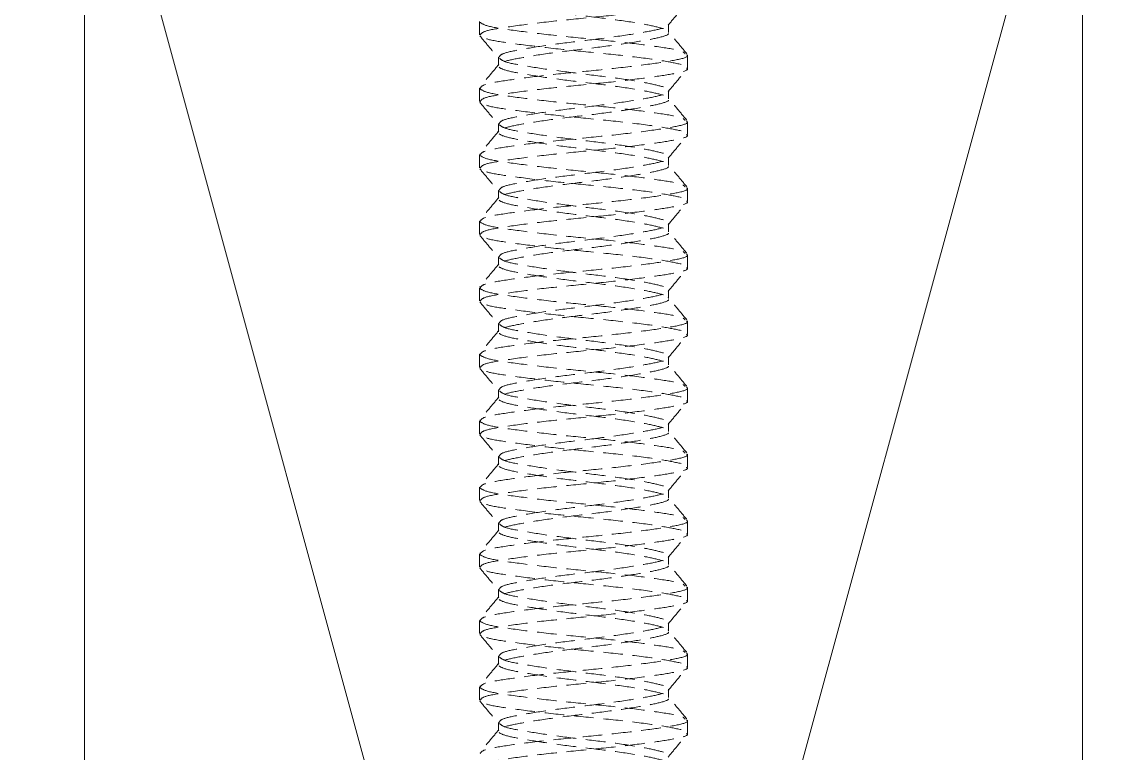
# Model space of a CAD drawing. Header units: feet. Extents: x 873 to 1463, y 2730 to 2935.
# Drawn here: x 1296.07 to 1309.81, y 2789.77 to 2799.08 of the extents above; entities that cross this region are included whole.
import ezdxf

# ---------------------------------------------------------------- set-up
doc = ezdxf.new("R2010")
doc.units = ezdxf.units.FT
doc.header["$MEASUREMENT"] = 0
doc.linetypes.add('HIDDEN', pattern=[0.375, 0.25, -0.125])
doc.styles.add('PAPER SPACE TXT', font='technic_.ttf', dxfattribs={"height": 0.125})
doc.dimstyles.new('PAPER SPACE', dxfattribs={"dimscale": 0, "dimtxt": 0.125, "dimasz": 0.125, "dimexe": 0, "dimexo": 0.020508, "dimgap": 0.041992, "dimtad": 1, "dimdec": 4, "dimzin": 3, "dimdsep": 46, "dimlunit": 4, "dimtxsty": 'PAPER SPACE TXT', "dimcen": 0.125, "dimclrd": 1, "dimclre": 1, "dimclrt": 7, "dimadec": 0, "dimazin": 0, "dimtfac": 1, "dimtdec": 4, "dimtofl": 0, "dimtmove": 2, "dimatfit": 3, "dimfxl": 1, "dimfrac": 2, "dimtolj": 1, "dimtzin": 0, "dimarcsym": 1})

msp = doc.modelspace()

# ---------------------------------------------------------------- linework, layer by layer
at = {"color": 7, "linetype": 'Continuous', "lineweight": 15}
for p, q in [((1296.866, 2756.168), (1296.866, 2802.739)), ((1309.567, 2802.739), (1309.567, 2756.168))]:
    msp.add_line(p, q, dxfattribs=at)
at = {"color": 7, "linetype": 'HIDDEN', "lineweight": 0}
for p, q in [((1301.894, 2799.081), (1301.894, 2798.912)), ((1304.3, 2798.943), (1304.3, 2799.049)), ((1302.134, 2798.626), (1302.134, 2798.52)), ((1304.54, 2798.488), (1304.54, 2798.657)), ((1301.894, 2798.234), (1301.894, 2798.065)), ((1304.3, 2798.097), (1304.3, 2798.202)), ((1304.54, 2797.642), (1304.54, 2797.81)), ((1302.134, 2797.779), (1302.134, 2797.673)), ((1301.894, 2797.387), (1301.894, 2797.218)), ((1304.3, 2797.25), (1304.3, 2797.356)), ((1304.54, 2796.795), (1304.54, 2796.964)), ((1302.134, 2796.932), (1302.134, 2796.827)), ((1301.894, 2796.54), (1301.894, 2796.371)), ((1304.3, 2796.403), (1304.3, 2796.509)), ((1302.134, 2796.086), (1302.134, 2795.98)), ((1304.54, 2795.948), (1304.54, 2796.117)), ((1301.894, 2795.694), (1301.894, 2795.525)), ((1304.3, 2795.556), (1304.3, 2795.662)), ((1302.134, 2795.239), (1302.134, 2795.133)), ((1304.54, 2795.101), (1304.54, 2795.27)), ((1301.894, 2794.847), (1301.894, 2794.678)), ((1304.3, 2794.71), (1304.3, 2794.816)), ((1302.134, 2794.392), (1302.134, 2794.286)), ((1304.54, 2794.255), (1304.54, 2794.424)), ((1301.894, 2794), (1301.894, 2793.831)), ((1304.3, 2793.863), (1304.3, 2793.969)), ((1302.134, 2793.545), (1302.134, 2793.44)), ((1304.54, 2793.408), (1304.54, 2793.577)), ((1301.894, 2793.153), (1301.894, 2792.985)), ((1304.3, 2793.016), (1304.3, 2793.122)), ((1302.134, 2792.699), (1302.134, 2792.593)), ((1304.54, 2792.561), (1304.54, 2792.73)), ((1301.894, 2792.307), (1301.894, 2792.138)), ((1304.3, 2792.169), (1304.3, 2792.275)), ((1304.54, 2791.714), (1304.54, 2791.883)), ((1302.134, 2791.852), (1302.134, 2791.746)), ((1301.894, 2791.46), (1301.894, 2791.291)), ((1304.3, 2791.323), (1304.3, 2791.429)), ((1302.134, 2791.005), (1302.134, 2790.899)), ((1304.54, 2790.868), (1304.54, 2791.037)), ((1301.894, 2790.613), (1301.894, 2790.444)), ((1304.3, 2790.476), (1304.3, 2790.582)), ((1302.134, 2790.158), (1302.134, 2790.053)), ((1304.54, 2790.021), (1304.54, 2790.19))]:
    msp.add_line(p, q, dxfattribs=at)
at = {"color": 7, "linetype": 'Continuous', "lineweight": 15, "flags": 128}
for points in [[(1296.866, 2802.739), (1301.988, 2783.959)], [(1304.532, 2784.278), (1309.567, 2802.739)]]:
    msp.add_lwpolyline(points, dxfattribs=at)
at = {"color": 7, "linetype": 'HIDDEN', "lineweight": 0}
for points, knots in [([(1304.235, 2798.991), (1304.172, 2799.007), (1304.046, 2799.04), (1303.69, 2799.097), (1303.271, 2799.148), (1302.84, 2799.199), (1302.47, 2799.257), (1302.212, 2799.305), (1302.106, 2799.36), (1302.171, 2799.415), (1302.395, 2799.463), (1302.742, 2799.521), (1303.163, 2799.572), (1303.592, 2799.623), (1303.966, 2799.68), (1304.211, 2799.728), (1304.321, 2799.768), (1304.293, 2799.788), (1304.29, 2799.79)], [0, 0, 0, 0, 0.064689, 0.132114, 0.197768, 0.263423, 0.330848, 0.395537, 0.462361, 0.529185, 0.593874, 0.661299, 0.726953, 0.792608, 0.860033, 0.924722, 0.991546, 1, 1, 1, 1]), ([(1301.904, 2798.912), (1301.916, 2798.928), (1301.939, 2798.962), (1302.216, 2799.008), (1302.636, 2799.066), (1303.152, 2799.117), (1303.675, 2799.168), (1304.132, 2799.226), (1304.432, 2799.273), (1304.565, 2799.313), (1304.532, 2799.333), (1304.529, 2799.335)], [0, 0, 0, 0, 0.111087, 0.233357, 0.360745, 0.484822, 0.608899, 0.736287, 0.858558, 0.984822, 1, 1, 1, 1]), ([(1304.294, 2799.034), (1304.334, 2799.082), (1304.414, 2799.179), (1304.495, 2799.275), (1304.535, 2799.323)], [0, 0, 0, 0, 0.4998643, 1, 1, 1, 1]), ([(1301.895, 2799.074), (1301.924, 2799.055), (1301.98, 2799.019), (1302.307, 2798.971), (1302.757, 2798.913), (1303.282, 2798.862), (1303.798, 2798.811), (1304.216, 2798.754), (1304.478, 2798.712), (1304.501, 2798.682), (1304.511, 2798.67)], [0, 0, 0, 0, 0.132135, 0.260089, 0.3934, 0.523245, 0.65309, 0.786401, 0.914355, 1, 1, 1, 1]), ([(1302.142, 2798.626), (1302.151, 2798.642), (1302.171, 2798.676), (1302.397, 2798.722), (1302.741, 2798.78), (1303.164, 2798.831), (1303.592, 2798.882), (1303.966, 2798.94), (1304.211, 2798.987), (1304.321, 2799.027), (1304.294, 2799.047), (1304.291, 2799.049)], [0, 0, 0, 0, 0.111294, 0.233537, 0.36095, 0.485017, 0.609084, 0.736497, 0.85874, 0.985017, 1, 1, 1, 1]), ([(1301.899, 2798.899), (1301.939, 2798.851), (1302.019, 2798.755), (1302.1, 2798.659), (1302.14, 2798.611)], [0, 0, 0, 0, 0.500091, 1, 1, 1, 1]), ([(1304.46, 2798.536), (1304.384, 2798.552), (1304.23, 2798.585), (1303.794, 2798.642), (1303.283, 2798.693), (1302.756, 2798.745), (1302.308, 2798.802), (1301.989, 2798.848), (1301.935, 2798.883), (1301.908, 2798.9)], [0, 0, 0, 0, 0.142055, 0.290056, 0.43421, 0.578364, 0.726365, 0.86842, 1, 1, 1, 1]), ([(1304.235, 2798.144), (1304.172, 2798.16), (1304.046, 2798.193), (1303.69, 2798.25), (1303.271, 2798.302), (1302.84, 2798.353), (1302.47, 2798.41), (1302.212, 2798.458), (1302.106, 2798.513), (1302.171, 2798.569), (1302.395, 2798.616), (1302.742, 2798.674), (1303.163, 2798.725), (1303.592, 2798.776), (1303.966, 2798.834), (1304.211, 2798.881), (1304.321, 2798.921), (1304.293, 2798.941), (1304.29, 2798.944)], [0, 0, 0, 0, 0.0646892, 0.132114, 0.1977685, 0.2634229, 0.3308477, 0.3955368, 0.4623609, 0.5291849, 0.5938741, 0.6612989, 0.7269534, 0.7926079, 0.8600327, 0.9247218, 0.9915458, 1, 1, 1, 1]), ([(1304.534, 2798.67), (1304.494, 2798.718), (1304.414, 2798.814), (1304.333, 2798.911), (1304.293, 2798.959)], [0, 0, 0, 0, 0.500108, 1, 1, 1, 1]), ([(1304.529, 2798.657), (1304.532, 2798.655), (1304.565, 2798.635), (1304.432, 2798.595), (1304.132, 2798.548), (1303.675, 2798.49), (1303.152, 2798.439), (1302.636, 2798.388), (1302.216, 2798.33), (1301.939, 2798.285), (1301.916, 2798.25), (1301.904, 2798.234)], [0, 0, 0, 0, 0.015178, 0.141442, 0.263713, 0.391101, 0.515178, 0.639255, 0.766643, 0.888913, 1, 1, 1, 1]), ([(1304.235, 2798.25), (1304.172, 2798.266), (1304.046, 2798.299), (1303.69, 2798.356), (1303.271, 2798.407), (1302.84, 2798.459), (1302.473, 2798.516), (1302.214, 2798.562), (1302.169, 2798.596), (1302.149, 2798.612)], [0, 0, 0, 0, 0.142624, 0.29128, 0.436033, 0.580785, 0.729441, 0.872065, 1, 1, 1, 1]), ([(1302.14, 2798.535), (1302.1, 2798.487), (1302.02, 2798.391), (1301.939, 2798.295), (1301.899, 2798.247)], [0, 0, 0, 0, 0.499902, 1, 1, 1, 1]), ([(1301.904, 2798.065), (1301.916, 2798.081), (1301.939, 2798.116), (1302.216, 2798.161), (1302.636, 2798.219), (1303.152, 2798.27), (1303.675, 2798.321), (1304.132, 2798.379), (1304.432, 2798.426), (1304.565, 2798.466), (1304.532, 2798.486), (1304.529, 2798.488)], [0, 0, 0, 0, 0.111087, 0.233357, 0.360745, 0.484822, 0.608899, 0.736287, 0.858558, 0.984822, 1, 1, 1, 1]), ([(1304.294, 2798.188), (1304.334, 2798.236), (1304.414, 2798.332), (1304.495, 2798.428), (1304.535, 2798.477)], [0, 0, 0, 0, 0.4998643, 1, 1, 1, 1]), ([(1301.895, 2798.227), (1301.924, 2798.209), (1301.98, 2798.172), (1302.307, 2798.124), (1302.757, 2798.067), (1303.282, 2798.016), (1303.798, 2797.965), (1304.216, 2797.907), (1304.478, 2797.865), (1304.501, 2797.835), (1304.511, 2797.823)], [0, 0, 0, 0, 0.132135, 0.26009, 0.3934, 0.523245, 0.65309, 0.7864, 0.914355, 1, 1, 1, 1]), ([(1302.142, 2797.779), (1302.151, 2797.795), (1302.171, 2797.83), (1302.397, 2797.875), (1302.741, 2797.933), (1303.164, 2797.984), (1303.592, 2798.035), (1303.966, 2798.093), (1304.211, 2798.14), (1304.321, 2798.18), (1304.294, 2798.2), (1304.291, 2798.202)], [0, 0, 0, 0, 0.111294, 0.233537, 0.36095, 0.485017, 0.609084, 0.736497, 0.85874, 0.985017, 1, 1, 1, 1]), ([(1304.235, 2797.298), (1304.172, 2797.314), (1304.046, 2797.347), (1303.69, 2797.404), (1303.271, 2797.455), (1302.84, 2797.506), (1302.47, 2797.564), (1302.212, 2797.611), (1302.106, 2797.667), (1302.171, 2797.722), (1302.395, 2797.77), (1302.742, 2797.827), (1303.163, 2797.878), (1303.592, 2797.929), (1303.966, 2797.987), (1304.211, 2798.035), (1304.321, 2798.074), (1304.293, 2798.095), (1304.29, 2798.097)], [0, 0, 0, 0, 0.064689, 0.132114, 0.197768, 0.263423, 0.330848, 0.395537, 0.462361, 0.529185, 0.593874, 0.661299, 0.726953, 0.792608, 0.860033, 0.924722, 0.991546, 1, 1, 1, 1]), ([(1304.534, 2797.823), (1304.494, 2797.871), (1304.414, 2797.968), (1304.333, 2798.064), (1304.293, 2798.112)], [0, 0, 0, 0, 0.500098, 1, 1, 1, 1]), ([(1301.899, 2798.053), (1301.939, 2798.005), (1302.019, 2797.908), (1302.1, 2797.812), (1302.14, 2797.764)], [0, 0, 0, 0, 0.500086, 1, 1, 1, 1]), ([(1304.46, 2797.69), (1304.384, 2797.706), (1304.23, 2797.738), (1303.794, 2797.796), (1303.283, 2797.847), (1302.756, 2797.898), (1302.308, 2797.955), (1301.989, 2798.001), (1301.935, 2798.036), (1301.908, 2798.053)], [0, 0, 0, 0, 0.142055, 0.290056, 0.43421, 0.578364, 0.726365, 0.86842, 1, 1, 1, 1]), ([(1304.529, 2797.81), (1304.532, 2797.808), (1304.565, 2797.788), (1304.432, 2797.749), (1304.132, 2797.701), (1303.675, 2797.643), (1303.152, 2797.592), (1302.636, 2797.541), (1302.216, 2797.484), (1301.939, 2797.438), (1301.916, 2797.403), (1301.904, 2797.387)], [0, 0, 0, 0, 0.015178, 0.141442, 0.263713, 0.391101, 0.515178, 0.639255, 0.766643, 0.888913, 1, 1, 1, 1]), ([(1302.14, 2797.689), (1302.1, 2797.641), (1302.02, 2797.544), (1301.939, 2797.448), (1301.899, 2797.4)], [0, 0, 0, 0, 0.499902, 1, 1, 1, 1]), ([(1304.235, 2797.404), (1304.172, 2797.42), (1304.046, 2797.452), (1303.69, 2797.51), (1303.271, 2797.561), (1302.84, 2797.612), (1302.473, 2797.669), (1302.214, 2797.715), (1302.169, 2797.749), (1302.149, 2797.765)], [0, 0, 0, 0, 0.142625, 0.29128, 0.436033, 0.580786, 0.729441, 0.872065, 1, 1, 1, 1]), ([(1301.904, 2797.218), (1301.916, 2797.235), (1301.939, 2797.269), (1302.216, 2797.315), (1302.636, 2797.372), (1303.152, 2797.423), (1303.675, 2797.474), (1304.132, 2797.532), (1304.432, 2797.58), (1304.565, 2797.619), (1304.532, 2797.639), (1304.529, 2797.642)], [0, 0, 0, 0, 0.111087, 0.233357, 0.360745, 0.484822, 0.608899, 0.736287, 0.858558, 0.984822, 1, 1, 1, 1]), ([(1304.294, 2797.341), (1304.334, 2797.389), (1304.414, 2797.485), (1304.495, 2797.582), (1304.535, 2797.63)], [0, 0, 0, 0, 0.499869, 1, 1, 1, 1]), ([(1301.895, 2797.381), (1301.924, 2797.362), (1301.98, 2797.325), (1302.307, 2797.278), (1302.757, 2797.22), (1303.282, 2797.169), (1303.798, 2797.118), (1304.216, 2797.06), (1304.478, 2797.018), (1304.501, 2796.988), (1304.511, 2796.976)], [0, 0, 0, 0, 0.132135, 0.260089, 0.3934, 0.523245, 0.65309, 0.786401, 0.914355, 1, 1, 1, 1]), ([(1304.235, 2796.451), (1304.172, 2796.467), (1304.046, 2796.5), (1303.69, 2796.557), (1303.271, 2796.608), (1302.84, 2796.659), (1302.47, 2796.717), (1302.212, 2796.765), (1302.106, 2796.82), (1302.171, 2796.875), (1302.395, 2796.923), (1302.742, 2796.98), (1303.163, 2797.031), (1303.592, 2797.083), (1303.966, 2797.14), (1304.211, 2797.188), (1304.321, 2797.227), (1304.293, 2797.248), (1304.29, 2797.25)], [0, 0, 0, 0, 0.0646892, 0.132114, 0.1977685, 0.2634229, 0.3308477, 0.3955368, 0.4623609, 0.5291849, 0.5938741, 0.6612989, 0.7269534, 0.7926079, 0.8600327, 0.9247218, 0.9915458, 1, 1, 1, 1]), ([(1302.142, 2796.932), (1302.151, 2796.948), (1302.171, 2796.983), (1302.397, 2797.029), (1302.741, 2797.086), (1303.164, 2797.137), (1303.592, 2797.188), (1303.966, 2797.246), (1304.211, 2797.294), (1304.321, 2797.333), (1304.294, 2797.353), (1304.291, 2797.355)], [0, 0, 0, 0, 0.111294, 0.233537, 0.36095, 0.485017, 0.609084, 0.736497, 0.85874, 0.985017, 1, 1, 1, 1]), ([(1304.534, 2796.977), (1304.494, 2797.025), (1304.414, 2797.121), (1304.333, 2797.217), (1304.293, 2797.265)], [0, 0, 0, 0, 0.500108, 1, 1, 1, 1]), ([(1301.899, 2797.206), (1301.939, 2797.158), (1302.019, 2797.062), (1302.1, 2796.965), (1302.14, 2796.917)], [0, 0, 0, 0, 0.500091, 1, 1, 1, 1]), ([(1304.46, 2796.843), (1304.384, 2796.859), (1304.23, 2796.892), (1303.794, 2796.949), (1303.283, 2797), (1302.756, 2797.051), (1302.308, 2797.109), (1301.989, 2797.155), (1301.935, 2797.189), (1301.908, 2797.206)], [0, 0, 0, 0, 0.142055, 0.290056, 0.43421, 0.578364, 0.726365, 0.86842, 1, 1, 1, 1]), ([(1304.529, 2796.964), (1304.532, 2796.962), (1304.565, 2796.941), (1304.432, 2796.902), (1304.132, 2796.854), (1303.675, 2796.797), (1303.152, 2796.746), (1302.636, 2796.694), (1302.216, 2796.637), (1301.939, 2796.591), (1301.916, 2796.557), (1301.904, 2796.54)], [0, 0, 0, 0, 0.015178, 0.141442, 0.263713, 0.391101, 0.515178, 0.639255, 0.766643, 0.888913, 1, 1, 1, 1]), ([(1302.14, 2796.842), (1302.1, 2796.794), (1302.02, 2796.698), (1301.939, 2796.601), (1301.899, 2796.553)], [0, 0, 0, 0, 0.499902, 1, 1, 1, 1]), ([(1304.235, 2796.557), (1304.172, 2796.573), (1304.046, 2796.606), (1303.69, 2796.663), (1303.271, 2796.714), (1302.84, 2796.765), (1302.473, 2796.823), (1302.214, 2796.868), (1302.169, 2796.902), (1302.149, 2796.918)], [0, 0, 0, 0, 0.142624, 0.29128, 0.436033, 0.580785, 0.729441, 0.872065, 1, 1, 1, 1]), ([(1301.904, 2796.371), (1301.916, 2796.388), (1301.939, 2796.422), (1302.216, 2796.468), (1302.636, 2796.526), (1303.152, 2796.577), (1303.675, 2796.628), (1304.132, 2796.685), (1304.432, 2796.733), (1304.565, 2796.772), (1304.532, 2796.793), (1304.529, 2796.795)], [0, 0, 0, 0, 0.111087, 0.233357, 0.360745, 0.484822, 0.608899, 0.736287, 0.858558, 0.984822, 1, 1, 1, 1]), ([(1304.294, 2796.494), (1304.334, 2796.542), (1304.414, 2796.639), (1304.495, 2796.735), (1304.535, 2796.783)], [0, 0, 0, 0, 0.4998643, 1, 1, 1, 1]), ([(1301.895, 2796.534), (1301.924, 2796.515), (1301.98, 2796.479), (1302.307, 2796.431), (1302.757, 2796.373), (1303.282, 2796.322), (1303.798, 2796.271), (1304.216, 2796.213), (1304.478, 2796.172), (1304.501, 2796.142), (1304.511, 2796.13)], [0, 0, 0, 0, 0.132135, 0.26009, 0.3934, 0.523245, 0.65309, 0.7864, 0.914355, 1, 1, 1, 1]), ([(1302.142, 2796.085), (1302.151, 2796.102), (1302.171, 2796.136), (1302.397, 2796.182), (1302.741, 2796.24), (1303.164, 2796.291), (1303.592, 2796.342), (1303.966, 2796.399), (1304.211, 2796.447), (1304.321, 2796.486), (1304.294, 2796.507), (1304.291, 2796.509)], [0, 0, 0, 0, 0.111294, 0.233537, 0.36095, 0.485017, 0.609084, 0.736497, 0.85874, 0.985017, 1, 1, 1, 1]), ([(1304.534, 2796.13), (1304.494, 2796.178), (1304.414, 2796.274), (1304.333, 2796.37), (1304.293, 2796.419)], [0, 0, 0, 0, 0.500098, 1, 1, 1, 1]), ([(1301.899, 2796.359), (1301.939, 2796.311), (1302.019, 2796.215), (1302.1, 2796.119), (1302.14, 2796.071)], [0, 0, 0, 0, 0.500086, 1, 1, 1, 1]), ([(1304.46, 2795.996), (1304.384, 2796.012), (1304.23, 2796.045), (1303.794, 2796.102), (1303.283, 2796.153), (1302.756, 2796.204), (1302.308, 2796.262), (1301.989, 2796.308), (1301.935, 2796.343), (1301.908, 2796.359)], [0, 0, 0, 0, 0.142055, 0.290056, 0.43421, 0.578364, 0.726365, 0.86842, 1, 1, 1, 1]), ([(1304.235, 2795.604), (1304.172, 2795.62), (1304.046, 2795.653), (1303.69, 2795.71), (1303.271, 2795.761), (1302.84, 2795.812), (1302.47, 2795.87), (1302.212, 2795.918), (1302.106, 2795.973), (1302.171, 2796.028), (1302.395, 2796.076), (1302.742, 2796.134), (1303.163, 2796.185), (1303.592, 2796.236), (1303.966, 2796.293), (1304.211, 2796.341), (1304.321, 2796.381), (1304.293, 2796.401), (1304.29, 2796.403)], [0, 0, 0, 0, 0.064689, 0.132114, 0.197768, 0.263423, 0.330848, 0.395537, 0.462361, 0.529185, 0.593874, 0.661299, 0.726953, 0.792608, 0.860033, 0.924722, 0.991546, 1, 1, 1, 1]), ([(1304.529, 2796.117), (1304.532, 2796.115), (1304.565, 2796.094), (1304.432, 2796.055), (1304.132, 2796.007), (1303.675, 2795.95), (1303.152, 2795.899), (1302.636, 2795.848), (1302.216, 2795.79), (1301.939, 2795.744), (1301.916, 2795.71), (1301.904, 2795.694)], [0, 0, 0, 0, 0.0151778, 0.1414425, 0.263713, 0.3911008, 0.5151778, 0.6392547, 0.7666426, 0.8889132, 1, 1, 1, 1]), ([(1304.235, 2795.71), (1304.172, 2795.726), (1304.046, 2795.759), (1303.69, 2795.816), (1303.271, 2795.867), (1302.84, 2795.918), (1302.473, 2795.976), (1302.214, 2796.021), (1302.169, 2796.056), (1302.149, 2796.072)], [0, 0, 0, 0, 0.142624, 0.29128, 0.436033, 0.580786, 0.729441, 0.872065, 1, 1, 1, 1]), ([(1302.14, 2795.995), (1302.1, 2795.947), (1302.02, 2795.851), (1301.939, 2795.755), (1301.899, 2795.706)], [0, 0, 0, 0, 0.499902, 1, 1, 1, 1]), ([(1301.904, 2795.525), (1301.916, 2795.541), (1301.939, 2795.575), (1302.216, 2795.621), (1302.636, 2795.679), (1303.152, 2795.73), (1303.675, 2795.781), (1304.132, 2795.839), (1304.432, 2795.886), (1304.565, 2795.926), (1304.532, 2795.946), (1304.529, 2795.948)], [0, 0, 0, 0, 0.111087, 0.233357, 0.360745, 0.484822, 0.608899, 0.736287, 0.858558, 0.984822, 1, 1, 1, 1]), ([(1304.294, 2795.647), (1304.334, 2795.695), (1304.414, 2795.792), (1304.495, 2795.888), (1304.535, 2795.936)], [0, 0, 0, 0, 0.499869, 1, 1, 1, 1]), ([(1301.895, 2795.687), (1301.924, 2795.668), (1301.98, 2795.632), (1302.307, 2795.584), (1302.757, 2795.526), (1303.282, 2795.475), (1303.798, 2795.424), (1304.216, 2795.367), (1304.478, 2795.325), (1304.501, 2795.295), (1304.511, 2795.283)], [0, 0, 0, 0, 0.132135, 0.260089, 0.3934, 0.523245, 0.65309, 0.786401, 0.914355, 1, 1, 1, 1]), ([(1302.142, 2795.239), (1302.151, 2795.255), (1302.171, 2795.289), (1302.397, 2795.335), (1302.741, 2795.393), (1303.164, 2795.444), (1303.592, 2795.495), (1303.966, 2795.553), (1304.211, 2795.6), (1304.321, 2795.64), (1304.294, 2795.66), (1304.291, 2795.662)], [0, 0, 0, 0, 0.111294, 0.233537, 0.36095, 0.485017, 0.609084, 0.736497, 0.85874, 0.985017, 1, 1, 1, 1]), ([(1301.899, 2795.513), (1301.939, 2795.464), (1302.019, 2795.368), (1302.1, 2795.272), (1302.14, 2795.224)], [0, 0, 0, 0, 0.500091, 1, 1, 1, 1]), ([(1304.46, 2795.149), (1304.384, 2795.165), (1304.23, 2795.198), (1303.794, 2795.255), (1303.283, 2795.307), (1302.756, 2795.358), (1302.308, 2795.415), (1301.989, 2795.461), (1301.935, 2795.496), (1301.908, 2795.513)], [0, 0, 0, 0, 0.1420552, 0.290056, 0.4342099, 0.5783639, 0.7263646, 0.8684198, 1, 1, 1, 1]), ([(1304.235, 2794.757), (1304.172, 2794.774), (1304.046, 2794.806), (1303.69, 2794.863), (1303.271, 2794.915), (1302.84, 2794.966), (1302.47, 2795.023), (1302.212, 2795.071), (1302.106, 2795.126), (1302.171, 2795.182), (1302.395, 2795.229), (1302.742, 2795.287), (1303.163, 2795.338), (1303.592, 2795.389), (1303.966, 2795.447), (1304.211, 2795.494), (1304.321, 2795.534), (1304.293, 2795.554), (1304.29, 2795.557)], [0, 0, 0, 0, 0.064689, 0.132114, 0.197768, 0.263423, 0.330848, 0.395537, 0.462361, 0.529185, 0.593874, 0.661299, 0.726953, 0.792608, 0.860033, 0.924722, 0.991546, 1, 1, 1, 1]), ([(1304.534, 2795.283), (1304.494, 2795.331), (1304.414, 2795.427), (1304.333, 2795.524), (1304.293, 2795.572)], [0, 0, 0, 0, 0.500108, 1, 1, 1, 1]), ([(1304.529, 2795.27), (1304.532, 2795.268), (1304.565, 2795.248), (1304.432, 2795.208), (1304.132, 2795.161), (1303.675, 2795.103), (1303.152, 2795.052), (1302.636, 2795.001), (1302.216, 2794.943), (1301.939, 2794.898), (1301.916, 2794.863), (1301.904, 2794.847)], [0, 0, 0, 0, 0.015178, 0.141442, 0.263713, 0.391101, 0.515178, 0.639255, 0.766643, 0.888913, 1, 1, 1, 1]), ([(1304.235, 2794.863), (1304.172, 2794.879), (1304.046, 2794.912), (1303.69, 2794.969), (1303.271, 2795.021), (1302.84, 2795.072), (1302.473, 2795.129), (1302.214, 2795.175), (1302.169, 2795.209), (1302.149, 2795.225)], [0, 0, 0, 0, 0.142624, 0.29128, 0.436033, 0.580785, 0.729441, 0.872065, 1, 1, 1, 1]), ([(1302.14, 2795.148), (1302.1, 2795.1), (1302.02, 2795.004), (1301.939, 2794.908), (1301.899, 2794.86)], [0, 0, 0, 0, 0.499902, 1, 1, 1, 1]), ([(1301.904, 2794.678), (1301.916, 2794.694), (1301.939, 2794.729), (1302.216, 2794.774), (1302.636, 2794.832), (1303.152, 2794.883), (1303.675, 2794.934), (1304.132, 2794.992), (1304.432, 2795.039), (1304.565, 2795.079), (1304.532, 2795.099), (1304.529, 2795.101)], [0, 0, 0, 0, 0.111087, 0.2333574, 0.3607453, 0.4848222, 0.6088992, 0.736287, 0.8585575, 0.9848222, 1, 1, 1, 1]), ([(1304.294, 2794.801), (1304.334, 2794.849), (1304.414, 2794.945), (1304.495, 2795.042), (1304.535, 2795.09)], [0, 0, 0, 0, 0.4998643, 1, 1, 1, 1]), ([(1301.895, 2794.84), (1301.924, 2794.822), (1301.98, 2794.785), (1302.307, 2794.737), (1302.757, 2794.68), (1303.282, 2794.629), (1303.798, 2794.578), (1304.216, 2794.52), (1304.478, 2794.478), (1304.501, 2794.448), (1304.511, 2794.436)], [0, 0, 0, 0, 0.132135, 0.26009, 0.3934, 0.523245, 0.65309, 0.7864, 0.914355, 1, 1, 1, 1]), ([(1302.142, 2794.392), (1302.151, 2794.408), (1302.171, 2794.443), (1302.397, 2794.488), (1302.741, 2794.546), (1303.164, 2794.597), (1303.592, 2794.648), (1303.966, 2794.706), (1304.211, 2794.753), (1304.321, 2794.793), (1304.294, 2794.813), (1304.291, 2794.815)], [0, 0, 0, 0, 0.111294, 0.233537, 0.36095, 0.485017, 0.609084, 0.736497, 0.85874, 0.985017, 1, 1, 1, 1]), ([(1301.899, 2794.666), (1301.939, 2794.618), (1302.019, 2794.522), (1302.1, 2794.425), (1302.14, 2794.377)], [0, 0, 0, 0, 0.500086, 1, 1, 1, 1]), ([(1304.46, 2794.303), (1304.384, 2794.319), (1304.23, 2794.351), (1303.794, 2794.409), (1303.283, 2794.46), (1302.756, 2794.511), (1302.308, 2794.568), (1301.989, 2794.614), (1301.935, 2794.649), (1301.908, 2794.666)], [0, 0, 0, 0, 0.142055, 0.290056, 0.43421, 0.578364, 0.726365, 0.86842, 1, 1, 1, 1]), ([(1304.235, 2793.911), (1304.172, 2793.927), (1304.046, 2793.96), (1303.69, 2794.017), (1303.271, 2794.068), (1302.84, 2794.119), (1302.47, 2794.177), (1302.212, 2794.224), (1302.106, 2794.28), (1302.171, 2794.335), (1302.395, 2794.383), (1302.742, 2794.44), (1303.163, 2794.491), (1303.592, 2794.542), (1303.966, 2794.6), (1304.211, 2794.648), (1304.321, 2794.687), (1304.293, 2794.708), (1304.29, 2794.71)], [0, 0, 0, 0, 0.064689, 0.132114, 0.197768, 0.263423, 0.330848, 0.395537, 0.462361, 0.529185, 0.593874, 0.661299, 0.726953, 0.792608, 0.860033, 0.924722, 0.991546, 1, 1, 1, 1]), ([(1304.534, 2794.436), (1304.494, 2794.484), (1304.414, 2794.581), (1304.333, 2794.677), (1304.293, 2794.725)], [0, 0, 0, 0, 0.500098, 1, 1, 1, 1]), ([(1304.529, 2794.424), (1304.532, 2794.421), (1304.565, 2794.401), (1304.432, 2794.362), (1304.132, 2794.314), (1303.675, 2794.256), (1303.152, 2794.205), (1302.636, 2794.154), (1302.216, 2794.097), (1301.939, 2794.051), (1301.916, 2794.017), (1301.904, 2794)], [0, 0, 0, 0, 0.0151778, 0.1414425, 0.263713, 0.3911008, 0.5151778, 0.6392547, 0.7666426, 0.8889132, 1, 1, 1, 1]), ([(1304.235, 2794.017), (1304.172, 2794.033), (1304.046, 2794.065), (1303.69, 2794.123), (1303.271, 2794.174), (1302.84, 2794.225), (1302.473, 2794.282), (1302.214, 2794.328), (1302.169, 2794.362), (1302.149, 2794.378)], [0, 0, 0, 0, 0.142624, 0.29128, 0.436033, 0.580786, 0.729441, 0.872065, 1, 1, 1, 1]), ([(1302.14, 2794.302), (1302.1, 2794.254), (1302.02, 2794.157), (1301.939, 2794.061), (1301.899, 2794.013)], [0, 0, 0, 0, 0.499902, 1, 1, 1, 1]), ([(1301.904, 2793.831), (1301.916, 2793.848), (1301.939, 2793.882), (1302.216, 2793.928), (1302.636, 2793.985), (1303.152, 2794.036), (1303.675, 2794.087), (1304.132, 2794.145), (1304.432, 2794.193), (1304.565, 2794.232), (1304.532, 2794.252), (1304.529, 2794.255)], [0, 0, 0, 0, 0.111087, 0.233357, 0.360745, 0.484822, 0.608899, 0.736287, 0.858558, 0.984822, 1, 1, 1, 1]), ([(1304.294, 2793.954), (1304.334, 2794.002), (1304.414, 2794.098), (1304.495, 2794.195), (1304.535, 2794.243)], [0, 0, 0, 0, 0.499869, 1, 1, 1, 1]), ([(1301.895, 2793.994), (1301.924, 2793.975), (1301.98, 2793.938), (1302.307, 2793.891), (1302.757, 2793.833), (1303.282, 2793.782), (1303.798, 2793.731), (1304.216, 2793.673), (1304.478, 2793.631), (1304.501, 2793.601), (1304.511, 2793.589)], [0, 0, 0, 0, 0.132135, 0.260089, 0.3934, 0.523245, 0.65309, 0.786401, 0.914355, 1, 1, 1, 1]), ([(1302.142, 2793.545), (1302.151, 2793.562), (1302.171, 2793.596), (1302.397, 2793.642), (1302.741, 2793.699), (1303.164, 2793.75), (1303.592, 2793.801), (1303.966, 2793.859), (1304.211, 2793.907), (1304.321, 2793.946), (1304.294, 2793.966), (1304.291, 2793.969)], [0, 0, 0, 0, 0.111294, 0.233537, 0.36095, 0.485017, 0.609084, 0.736497, 0.85874, 0.985017, 1, 1, 1, 1]), ([(1301.899, 2793.819), (1301.939, 2793.771), (1302.019, 2793.675), (1302.1, 2793.579), (1302.14, 2793.53)], [0, 0, 0, 0, 0.500091, 1, 1, 1, 1]), ([(1304.46, 2793.456), (1304.384, 2793.472), (1304.23, 2793.505), (1303.794, 2793.562), (1303.283, 2793.613), (1302.756, 2793.664), (1302.308, 2793.722), (1301.989, 2793.768), (1301.935, 2793.802), (1301.908, 2793.819)], [0, 0, 0, 0, 0.1420552, 0.290056, 0.4342099, 0.5783639, 0.7263646, 0.8684198, 1, 1, 1, 1]), ([(1304.235, 2793.064), (1304.172, 2793.08), (1304.046, 2793.113), (1303.69, 2793.17), (1303.271, 2793.221), (1302.84, 2793.272), (1302.47, 2793.33), (1302.212, 2793.378), (1302.106, 2793.433), (1302.171, 2793.488), (1302.395, 2793.536), (1302.742, 2793.593), (1303.163, 2793.645), (1303.592, 2793.696), (1303.966, 2793.753), (1304.211, 2793.801), (1304.321, 2793.84), (1304.293, 2793.861), (1304.29, 2793.863)], [0, 0, 0, 0, 0.064689, 0.132114, 0.197768, 0.263423, 0.330848, 0.395537, 0.462361, 0.529185, 0.593874, 0.661299, 0.726953, 0.792608, 0.860033, 0.924722, 0.991546, 1, 1, 1, 1]), ([(1304.534, 2793.59), (1304.494, 2793.638), (1304.414, 2793.734), (1304.333, 2793.83), (1304.293, 2793.878)], [0, 0, 0, 0, 0.500108, 1, 1, 1, 1]), ([(1304.529, 2793.577), (1304.532, 2793.575), (1304.565, 2793.554), (1304.432, 2793.515), (1304.132, 2793.467), (1303.675, 2793.41), (1303.152, 2793.359), (1302.636, 2793.307), (1302.216, 2793.25), (1301.939, 2793.204), (1301.916, 2793.17), (1301.904, 2793.153)], [0, 0, 0, 0, 0.015178, 0.141442, 0.263713, 0.391101, 0.515178, 0.639255, 0.766643, 0.888913, 1, 1, 1, 1]), ([(1304.235, 2793.17), (1304.172, 2793.186), (1304.046, 2793.219), (1303.69, 2793.276), (1303.271, 2793.327), (1302.84, 2793.378), (1302.473, 2793.436), (1302.214, 2793.481), (1302.169, 2793.515), (1302.149, 2793.532)], [0, 0, 0, 0, 0.142624, 0.29128, 0.436033, 0.580785, 0.729441, 0.872065, 1, 1, 1, 1]), ([(1302.14, 2793.455), (1302.1, 2793.407), (1302.02, 2793.311), (1301.939, 2793.214), (1301.899, 2793.166)], [0, 0, 0, 0, 0.499902, 1, 1, 1, 1]), ([(1301.904, 2792.985), (1301.916, 2793.001), (1301.939, 2793.035), (1302.216, 2793.081), (1302.636, 2793.139), (1303.152, 2793.19), (1303.675, 2793.241), (1304.132, 2793.298), (1304.432, 2793.346), (1304.565, 2793.385), (1304.532, 2793.406), (1304.529, 2793.408)], [0, 0, 0, 0, 0.111087, 0.233357, 0.360745, 0.484822, 0.608899, 0.736287, 0.858558, 0.984822, 1, 1, 1, 1]), ([(1304.294, 2793.107), (1304.334, 2793.155), (1304.414, 2793.252), (1304.495, 2793.348), (1304.535, 2793.396)], [0, 0, 0, 0, 0.4998643, 1, 1, 1, 1]), ([(1301.895, 2793.147), (1301.924, 2793.128), (1301.98, 2793.092), (1302.307, 2793.044), (1302.757, 2792.986), (1303.282, 2792.935), (1303.798, 2792.884), (1304.216, 2792.826), (1304.478, 2792.785), (1304.501, 2792.755), (1304.511, 2792.743)], [0, 0, 0, 0, 0.132135, 0.26009, 0.3934, 0.523245, 0.65309, 0.7864, 0.914355, 1, 1, 1, 1]), ([(1302.142, 2792.698), (1302.151, 2792.715), (1302.171, 2792.749), (1302.397, 2792.795), (1302.741, 2792.853), (1303.164, 2792.904), (1303.592, 2792.955), (1303.966, 2793.012), (1304.211, 2793.06), (1304.321, 2793.099), (1304.294, 2793.12), (1304.291, 2793.122)], [0, 0, 0, 0, 0.111294, 0.233537, 0.36095, 0.485017, 0.609084, 0.736497, 0.85874, 0.985017, 1, 1, 1, 1]), ([(1304.235, 2792.217), (1304.172, 2792.233), (1304.046, 2792.266), (1303.69, 2792.323), (1303.271, 2792.374), (1302.84, 2792.426), (1302.47, 2792.483), (1302.212, 2792.531), (1302.106, 2792.586), (1302.171, 2792.641), (1302.395, 2792.689), (1302.742, 2792.747), (1303.163, 2792.798), (1303.592, 2792.849), (1303.966, 2792.907), (1304.211, 2792.954), (1304.321, 2792.994), (1304.293, 2793.014), (1304.29, 2793.016)], [0, 0, 0, 0, 0.064689, 0.132114, 0.197768, 0.263423, 0.330848, 0.395537, 0.462361, 0.529185, 0.593874, 0.661299, 0.726953, 0.792608, 0.860033, 0.924722, 0.991546, 1, 1, 1, 1]), ([(1304.534, 2792.743), (1304.494, 2792.791), (1304.414, 2792.887), (1304.333, 2792.983), (1304.293, 2793.032)], [0, 0, 0, 0, 0.500098, 1, 1, 1, 1]), ([(1301.899, 2792.972), (1301.939, 2792.924), (1302.019, 2792.828), (1302.1, 2792.732), (1302.14, 2792.684)], [0, 0, 0, 0, 0.500086, 1, 1, 1, 1]), ([(1304.46, 2792.609), (1304.384, 2792.625), (1304.23, 2792.658), (1303.794, 2792.715), (1303.283, 2792.766), (1302.756, 2792.817), (1302.308, 2792.875), (1301.989, 2792.921), (1301.935, 2792.956), (1301.908, 2792.972)], [0, 0, 0, 0, 0.142055, 0.290056, 0.43421, 0.578364, 0.726365, 0.86842, 1, 1, 1, 1]), ([(1304.529, 2792.73), (1304.532, 2792.728), (1304.565, 2792.708), (1304.432, 2792.668), (1304.132, 2792.621), (1303.675, 2792.563), (1303.152, 2792.512), (1302.636, 2792.461), (1302.216, 2792.403), (1301.939, 2792.357), (1301.916, 2792.323), (1301.904, 2792.307)], [0, 0, 0, 0, 0.0151778, 0.1414425, 0.263713, 0.3911008, 0.5151778, 0.6392547, 0.7666426, 0.8889132, 1, 1, 1, 1]), ([(1302.14, 2792.608), (1302.1, 2792.56), (1302.02, 2792.464), (1301.939, 2792.368), (1301.899, 2792.32)], [0, 0, 0, 0, 0.499902, 1, 1, 1, 1]), ([(1301.904, 2792.138), (1301.916, 2792.154), (1301.939, 2792.188), (1302.216, 2792.234), (1302.636, 2792.292), (1303.152, 2792.343), (1303.675, 2792.394), (1304.132, 2792.452), (1304.432, 2792.499), (1304.565, 2792.539), (1304.532, 2792.559), (1304.529, 2792.561)], [0, 0, 0, 0, 0.111087, 0.233357, 0.360745, 0.484822, 0.608899, 0.736287, 0.858558, 0.984822, 1, 1, 1, 1]), ([(1304.235, 2792.323), (1304.172, 2792.339), (1304.046, 2792.372), (1303.69, 2792.429), (1303.271, 2792.48), (1302.84, 2792.531), (1302.473, 2792.589), (1302.214, 2792.635), (1302.169, 2792.669), (1302.149, 2792.685)], [0, 0, 0, 0, 0.142624, 0.29128, 0.436033, 0.580786, 0.729441, 0.872065, 1, 1, 1, 1]), ([(1304.294, 2792.26), (1304.334, 2792.309), (1304.414, 2792.405), (1304.495, 2792.501), (1304.535, 2792.55)], [0, 0, 0, 0, 0.499869, 1, 1, 1, 1]), ([(1301.895, 2792.3), (1301.924, 2792.282), (1301.98, 2792.245), (1302.307, 2792.197), (1302.757, 2792.14), (1303.282, 2792.088), (1303.798, 2792.037), (1304.216, 2791.98), (1304.478, 2791.938), (1304.501, 2791.908), (1304.511, 2791.896)], [0, 0, 0, 0, 0.132135, 0.260089, 0.3934, 0.523245, 0.65309, 0.786401, 0.914355, 1, 1, 1, 1]), ([(1304.235, 2791.371), (1304.172, 2791.387), (1304.046, 2791.419), (1303.69, 2791.477), (1303.271, 2791.528), (1302.84, 2791.579), (1302.47, 2791.636), (1302.212, 2791.684), (1302.106, 2791.739), (1302.171, 2791.795), (1302.395, 2791.842), (1302.742, 2791.9), (1303.163, 2791.951), (1303.592, 2792.002), (1303.966, 2792.06), (1304.211, 2792.107), (1304.321, 2792.147), (1304.293, 2792.167), (1304.29, 2792.17)], [0, 0, 0, 0, 0.064689, 0.132114, 0.197768, 0.263423, 0.330848, 0.395537, 0.462361, 0.529185, 0.593874, 0.661299, 0.726953, 0.792608, 0.860033, 0.924722, 0.991546, 1, 1, 1, 1]), ([(1302.142, 2791.852), (1302.151, 2791.868), (1302.171, 2791.902), (1302.397, 2791.948), (1302.741, 2792.006), (1303.164, 2792.057), (1303.592, 2792.108), (1303.966, 2792.166), (1304.211, 2792.213), (1304.321, 2792.253), (1304.294, 2792.273), (1304.291, 2792.275)], [0, 0, 0, 0, 0.111294, 0.233537, 0.36095, 0.485017, 0.609084, 0.736497, 0.85874, 0.985017, 1, 1, 1, 1]), ([(1304.534, 2791.896), (1304.494, 2791.944), (1304.414, 2792.04), (1304.333, 2792.137), (1304.293, 2792.185)], [0, 0, 0, 0, 0.500108, 1, 1, 1, 1]), ([(1301.899, 2792.126), (1301.939, 2792.077), (1302.019, 2791.981), (1302.1, 2791.885), (1302.14, 2791.837)], [0, 0, 0, 0, 0.500091, 1, 1, 1, 1]), ([(1304.46, 2791.762), (1304.384, 2791.778), (1304.23, 2791.811), (1303.794, 2791.868), (1303.283, 2791.92), (1302.756, 2791.971), (1302.308, 2792.028), (1301.989, 2792.074), (1301.935, 2792.109), (1301.908, 2792.126)], [0, 0, 0, 0, 0.1420552, 0.290056, 0.4342099, 0.5783639, 0.7263646, 0.8684198, 1, 1, 1, 1]), ([(1304.529, 2791.883), (1304.532, 2791.881), (1304.565, 2791.861), (1304.432, 2791.821), (1304.132, 2791.774), (1303.675, 2791.716), (1303.152, 2791.665), (1302.636, 2791.614), (1302.216, 2791.556), (1301.939, 2791.511), (1301.916, 2791.476), (1301.904, 2791.46)], [0, 0, 0, 0, 0.015178, 0.141442, 0.263713, 0.391101, 0.515178, 0.639255, 0.766643, 0.888913, 1, 1, 1, 1]), ([(1302.14, 2791.761), (1302.1, 2791.713), (1302.02, 2791.617), (1301.939, 2791.521), (1301.899, 2791.473)], [0, 0, 0, 0, 0.499902, 1, 1, 1, 1]), ([(1304.235, 2791.476), (1304.172, 2791.492), (1304.046, 2791.525), (1303.69, 2791.582), (1303.271, 2791.634), (1302.84, 2791.685), (1302.473, 2791.742), (1302.214, 2791.788), (1302.169, 2791.822), (1302.149, 2791.838)], [0, 0, 0, 0, 0.142624, 0.29128, 0.436033, 0.580785, 0.729441, 0.872065, 1, 1, 1, 1]), ([(1301.904, 2791.291), (1301.916, 2791.307), (1301.939, 2791.342), (1302.216, 2791.387), (1302.636, 2791.445), (1303.152, 2791.496), (1303.675, 2791.547), (1304.132, 2791.605), (1304.432, 2791.652), (1304.565, 2791.692), (1304.532, 2791.712), (1304.529, 2791.714)], [0, 0, 0, 0, 0.111087, 0.233357, 0.360745, 0.484822, 0.608899, 0.736287, 0.858558, 0.984822, 1, 1, 1, 1]), ([(1304.294, 2791.414), (1304.334, 2791.462), (1304.414, 2791.558), (1304.495, 2791.655), (1304.535, 2791.703)], [0, 0, 0, 0, 0.4998643, 1, 1, 1, 1]), ([(1301.895, 2791.453), (1301.924, 2791.435), (1301.98, 2791.398), (1302.307, 2791.35), (1302.757, 2791.293), (1303.282, 2791.242), (1303.798, 2791.191), (1304.216, 2791.133), (1304.478, 2791.091), (1304.501, 2791.061), (1304.511, 2791.049)], [0, 0, 0, 0, 0.132135, 0.26009, 0.3934, 0.523245, 0.65309, 0.7864, 0.914355, 1, 1, 1, 1]), ([(1302.142, 2791.005), (1302.151, 2791.021), (1302.171, 2791.056), (1302.397, 2791.101), (1302.741, 2791.159), (1303.164, 2791.21), (1303.592, 2791.261), (1303.966, 2791.319), (1304.211, 2791.366), (1304.321, 2791.406), (1304.294, 2791.426), (1304.291, 2791.428)], [0, 0, 0, 0, 0.111294, 0.233537, 0.36095, 0.485017, 0.609084, 0.736497, 0.85874, 0.985017, 1, 1, 1, 1]), ([(1304.534, 2791.049), (1304.494, 2791.098), (1304.414, 2791.194), (1304.333, 2791.29), (1304.293, 2791.338)], [0, 0, 0, 0, 0.500098, 1, 1, 1, 1]), ([(1301.899, 2791.279), (1301.939, 2791.231), (1302.019, 2791.135), (1302.1, 2791.038), (1302.14, 2790.99)], [0, 0, 0, 0, 0.500086, 1, 1, 1, 1]), ([(1304.46, 2790.916), (1304.384, 2790.932), (1304.23, 2790.964), (1303.794, 2791.022), (1303.283, 2791.073), (1302.756, 2791.124), (1302.308, 2791.181), (1301.989, 2791.228), (1301.935, 2791.262), (1301.908, 2791.279)], [0, 0, 0, 0, 0.142055, 0.290056, 0.43421, 0.578364, 0.726365, 0.86842, 1, 1, 1, 1]), ([(1304.235, 2790.524), (1304.172, 2790.54), (1304.046, 2790.573), (1303.69, 2790.63), (1303.271, 2790.681), (1302.84, 2790.732), (1302.47, 2790.79), (1302.212, 2790.837), (1302.106, 2790.893), (1302.171, 2790.948), (1302.395, 2790.996), (1302.742, 2791.053), (1303.163, 2791.104), (1303.592, 2791.155), (1303.966, 2791.213), (1304.211, 2791.261), (1304.321, 2791.3), (1304.293, 2791.321), (1304.29, 2791.323)], [0, 0, 0, 0, 0.064689, 0.132114, 0.197768, 0.263423, 0.330848, 0.395537, 0.462361, 0.529185, 0.593874, 0.661299, 0.726953, 0.792608, 0.860033, 0.924722, 0.991546, 1, 1, 1, 1]), ([(1302.14, 2790.915), (1302.1, 2790.867), (1302.02, 2790.77), (1301.939, 2790.674), (1301.899, 2790.626)], [0, 0, 0, 0, 0.499902, 1, 1, 1, 1]), ([(1304.529, 2791.037), (1304.532, 2791.034), (1304.565, 2791.014), (1304.432, 2790.975), (1304.132, 2790.927), (1303.675, 2790.869), (1303.152, 2790.818), (1302.636, 2790.767), (1302.216, 2790.71), (1301.939, 2790.664), (1301.916, 2790.63), (1301.904, 2790.613)], [0, 0, 0, 0, 0.015178, 0.141442, 0.263713, 0.391101, 0.515178, 0.639255, 0.766643, 0.888913, 1, 1, 1, 1]), ([(1304.235, 2790.63), (1304.172, 2790.646), (1304.046, 2790.678), (1303.69, 2790.736), (1303.271, 2790.787), (1302.84, 2790.838), (1302.473, 2790.895), (1302.214, 2790.941), (1302.169, 2790.975), (1302.149, 2790.991)], [0, 0, 0, 0, 0.142624, 0.29128, 0.436033, 0.580786, 0.729441, 0.872065, 1, 1, 1, 1]), ([(1301.904, 2790.444), (1301.916, 2790.461), (1301.939, 2790.495), (1302.216, 2790.541), (1302.636, 2790.598), (1303.152, 2790.649), (1303.675, 2790.7), (1304.132, 2790.758), (1304.432, 2790.806), (1304.565, 2790.845), (1304.532, 2790.865), (1304.529, 2790.868)], [0, 0, 0, 0, 0.111087, 0.233357, 0.360745, 0.484822, 0.608899, 0.736287, 0.858558, 0.984822, 1, 1, 1, 1]), ([(1304.294, 2790.567), (1304.334, 2790.615), (1304.414, 2790.711), (1304.495, 2790.808), (1304.535, 2790.856)], [0, 0, 0, 0, 0.499869, 1, 1, 1, 1]), ([(1301.895, 2790.607), (1301.924, 2790.588), (1301.98, 2790.551), (1302.307, 2790.504), (1302.757, 2790.446), (1303.282, 2790.395), (1303.798, 2790.344), (1304.216, 2790.286), (1304.478, 2790.244), (1304.501, 2790.214), (1304.511, 2790.202)], [0, 0, 0, 0, 0.132135, 0.260089, 0.3934, 0.523245, 0.65309, 0.786401, 0.914355, 1, 1, 1, 1]), ([(1302.142, 2790.158), (1302.151, 2790.175), (1302.171, 2790.209), (1302.397, 2790.255), (1302.741, 2790.312), (1303.164, 2790.363), (1303.592, 2790.414), (1303.966, 2790.472), (1304.211, 2790.52), (1304.321, 2790.559), (1304.294, 2790.579), (1304.291, 2790.582)], [0, 0, 0, 0, 0.111294, 0.233537, 0.36095, 0.485017, 0.609084, 0.736497, 0.85874, 0.985017, 1, 1, 1, 1]), ([(1301.899, 2790.432), (1301.939, 2790.384), (1302.019, 2790.288), (1302.1, 2790.192), (1302.14, 2790.143)], [0, 0, 0, 0, 0.500091, 1, 1, 1, 1]), ([(1304.46, 2790.069), (1304.384, 2790.085), (1304.23, 2790.118), (1303.794, 2790.175), (1303.283, 2790.226), (1302.756, 2790.277), (1302.308, 2790.335), (1301.989, 2790.381), (1301.935, 2790.415), (1301.908, 2790.432)], [0, 0, 0, 0, 0.1420552, 0.290056, 0.4342099, 0.5783639, 0.7263646, 0.8684198, 1, 1, 1, 1]), ([(1304.235, 2789.677), (1304.172, 2789.693), (1304.046, 2789.726), (1303.69, 2789.783), (1303.271, 2789.834), (1302.84, 2789.885), (1302.47, 2789.943), (1302.212, 2789.991), (1302.106, 2790.046), (1302.171, 2790.101), (1302.395, 2790.149), (1302.742, 2790.206), (1303.163, 2790.258), (1303.592, 2790.309), (1303.966, 2790.366), (1304.211, 2790.414), (1304.321, 2790.453), (1304.293, 2790.474), (1304.29, 2790.476)], [0, 0, 0, 0, 0.064689, 0.132114, 0.197768, 0.263423, 0.330848, 0.395537, 0.462361, 0.529185, 0.593874, 0.661299, 0.726953, 0.792608, 0.860033, 0.924722, 0.991546, 1, 1, 1, 1]), ([(1304.534, 2790.203), (1304.494, 2790.251), (1304.414, 2790.347), (1304.333, 2790.443), (1304.293, 2790.491)], [0, 0, 0, 0, 0.500108, 1, 1, 1, 1]), ([(1304.529, 2790.19), (1304.532, 2790.188), (1304.565, 2790.167), (1304.432, 2790.128), (1304.132, 2790.08), (1303.675, 2790.023), (1303.152, 2789.972), (1302.636, 2789.921), (1302.216, 2789.863), (1301.939, 2789.817), (1301.916, 2789.783), (1301.904, 2789.766)], [0, 0, 0, 0, 0.015178, 0.141442, 0.263713, 0.391101, 0.515178, 0.639255, 0.766643, 0.888913, 1, 1, 1, 1]), ([(1304.235, 2789.783), (1304.172, 2789.799), (1304.046, 2789.832), (1303.69, 2789.889), (1303.271, 2789.94), (1302.84, 2789.991), (1302.473, 2790.049), (1302.214, 2790.094), (1302.169, 2790.128), (1302.149, 2790.145)], [0, 0, 0, 0, 0.142624, 0.29128, 0.436033, 0.580785, 0.729441, 0.872065, 1, 1, 1, 1]), ([(1302.14, 2790.068), (1302.1, 2790.02), (1302.02, 2789.924), (1301.939, 2789.827), (1301.899, 2789.779)], [0, 0, 0, 0, 0.499902, 1, 1, 1, 1]), ([(1301.904, 2789.598), (1301.916, 2789.614), (1301.939, 2789.648), (1302.216, 2789.694), (1302.636, 2789.752), (1303.152, 2789.803), (1303.675, 2789.854), (1304.132, 2789.911), (1304.432, 2789.959), (1304.565, 2789.998), (1304.532, 2790.019), (1304.529, 2790.021)], [0, 0, 0, 0, 0.111087, 0.233357, 0.360745, 0.484822, 0.608899, 0.736287, 0.858558, 0.984822, 1, 1, 1, 1]), ([(1304.294, 2789.72), (1304.334, 2789.768), (1304.414, 2789.865), (1304.495, 2789.961), (1304.535, 2790.009)], [0, 0, 0, 0, 0.4998643, 1, 1, 1, 1])]:
    msp.add_open_spline(points, degree=3, knots=knots, dxfattribs=at)

# ---------------------------------------------------------------- leaders
for points in [[(1303.179, 2777.535), (1271.215, 2798.993), (1265.054, 2798.993)], [(1304.088, 2776.258), (1336.756, 2798.89), (1342.916, 2798.89)]]:
    msp.add_leader(points, dimstyle='PAPER SPACE', override={"dimscale": 66.653699, "dimtad": 0})

doc.saveas('drawing.dxf')
